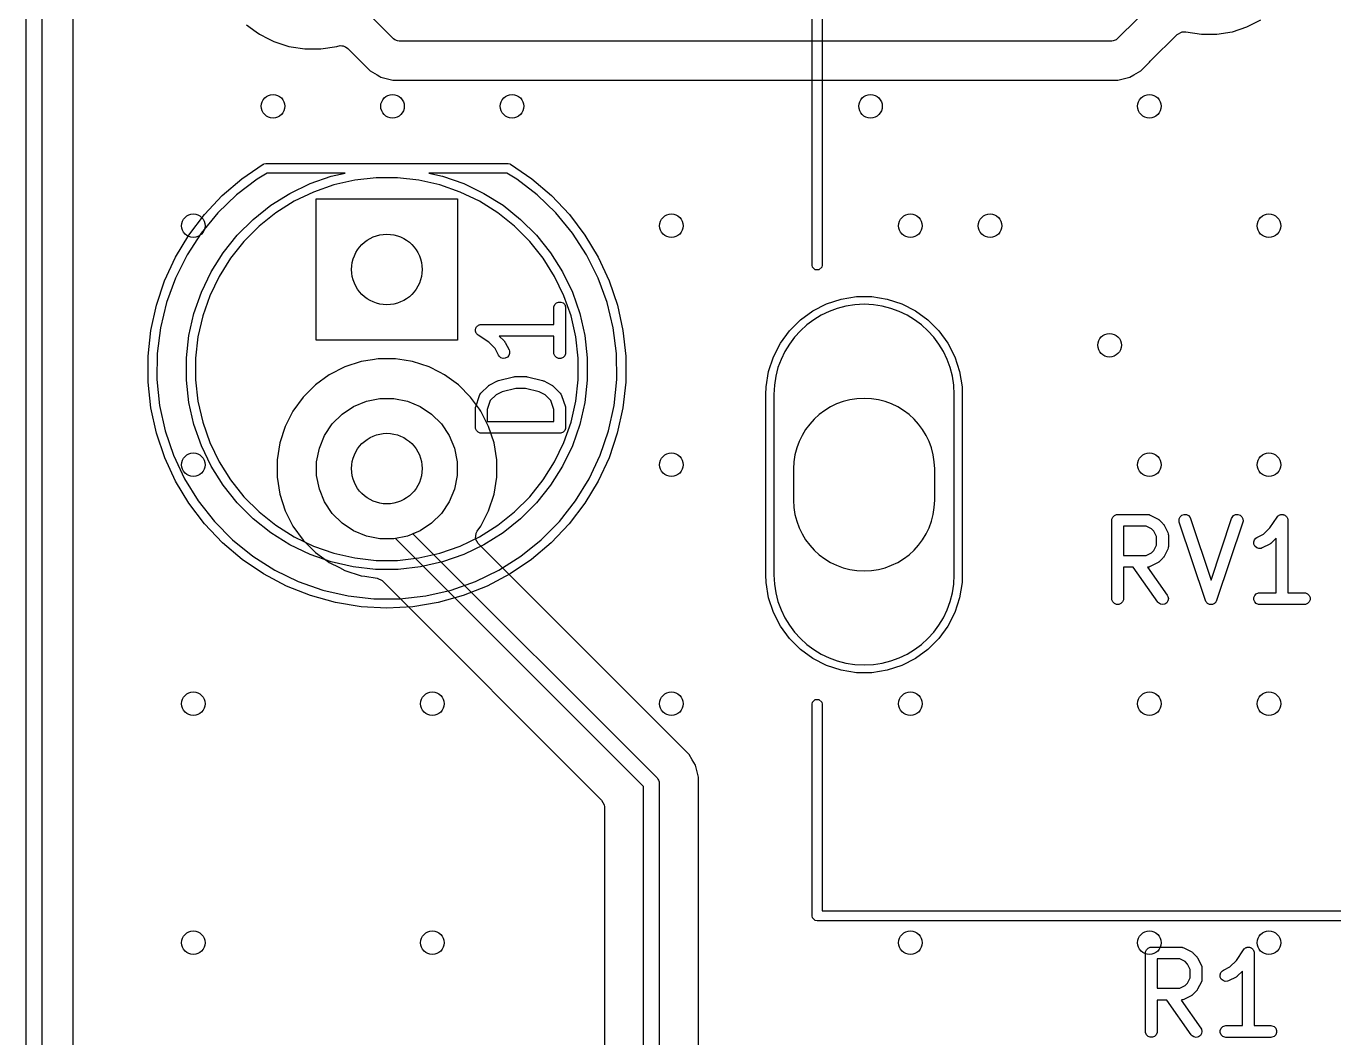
# Model space of a CAD drawing. Header units: inches. Extents: x 5.59 to 6.78, y -5.65 to -2.26.
# Drawn here: x 5.587 to 6.243, y -4.343 to -3.835 of the extents above; entities that cross this region are included whole.
import ezdxf

# ---------------------------------------------------------------- set-up
doc = ezdxf.new("R2010")
doc.units = ezdxf.units.IN
doc.header["$MEASUREMENT"] = 0
for name, color, linetype, true_color in [('Edge.Cuts', 31, 'CONTINUOUS', 0xffb86c), ('F.Cu', 11, 'CONTINUOUS', 0xff5555), ('F.Mask', 191, 'CONTINUOUS', 0xbd93f9), ('F.Silkscreen', 141, 'CONTINUOUS', 0x8be9fd)]:
    doc.layers.add(name, color=color, linetype=linetype, true_color=true_color)

msp = doc.modelspace()

# ---------------------------------------------------------------- linework, layer by layer
at = {"layer": 'Edge.Cuts', "linetype": 'CONTINUOUS'}
for p, q in [((5.58661, -5.05906), (5.58661, -2.85433)), ((5.59449, -2.85433), (5.59449, -5.05906)), ((5.96205, -4.02031), (5.96205, -4.11087)), ((6.0526, -4.11087), (6.0526, -4.02031)), ((5.97189, -4.05772), (5.97189, -4.07346)), ((6.04276, -4.07346), (6.04276, -4.05772))]:
    msp.add_line(p, q, dxfattribs=at)
at = {"layer": 'Edge.Cuts'}
for centre in [(5.76772, -3.95754), (5.76772, -3.95754), (5.76772, -4.05754), (5.76772, -4.05754)]:
    msp.add_circle(centre, 0.01772, dxfattribs=at)
for centre, radius, start, end in [((6.00732, -4.02031), 0.04528, 0, 180), ((6.00732, -4.05772), 0.03543, 0, 180), ((6.00732, -4.07346), 0.03543, 180, 360), ((6.00732, -4.11087), 0.04528, 180, 360)]:
    msp.add_arc(centre, radius, start, end, dxfattribs=at)
at = {"layer": 'F.Cu', "linetype": 'CONTINUOUS'}
for p, q in [((5.61026, -4.0532), (5.61026, -3.79156)), ((6.16259, -3.81353), (6.13444, -3.84168)), ((5.77107, -3.84168), (5.74981, -3.82042)), ((6.19951, -3.83577), (6.20644, -3.83224)), ((5.6972, -3.83464), (5.70205, -3.83817)), ((5.70205, -3.83817), (5.70372, -3.83938)), ((5.70372, -3.83938), (5.70829, -3.84171)), ((6.15097, -3.85301), (6.16449, -3.83949)), ((6.16449, -3.83949), (6.16691, -3.83817)), ((6.16691, -3.83817), (6.16879, -3.83819)), ((6.16879, -3.83819), (6.1688, -3.83814)), ((6.1688, -3.83814), (6.17666, -3.83939)), ((6.17666, -3.83939), (6.17666, -3.83939)), ((6.17666, -3.83939), (6.18444, -3.83939)), ((6.18444, -3.83939), (6.19212, -3.83817)), ((6.19212, -3.83817), (6.19221, -3.83814)), ((6.19221, -3.83814), (6.19951, -3.83577)), ((5.70829, -3.84171), (5.7109, -3.84304)), ((5.7109, -3.84304), (5.7109, -3.84304)), ((5.7109, -3.84304), (5.7109, -3.84304)), ((5.7109, -3.84304), (5.71501, -3.84438)), ((5.71501, -3.84438), (5.71856, -3.84553)), ((5.71856, -3.84553), (5.71967, -3.84571)), ((5.71967, -3.84571), (5.72652, -3.84679)), ((5.72652, -3.84679), (5.72652, -3.84679)), ((5.72652, -3.84679), (5.73458, -3.84679)), ((5.73458, -3.84679), (5.74254, -3.84553)), ((5.73458, -3.84679), (5.73458, -3.84679)), ((5.74254, -3.84553), (5.7431, -3.84535)), ((5.7431, -3.84535), (5.7437, -3.84533)), ((5.7437, -3.84533), (5.74426, -3.84512)), ((5.74426, -3.84512), (5.74505, -3.84529)), ((5.74505, -3.84529), (5.74585, -3.84527)), ((5.74585, -3.84527), (5.74641, -3.84559)), ((5.74641, -3.84559), (5.74695, -3.84571)), ((5.74695, -3.84571), (5.74806, -3.84654)), ((5.74806, -3.84654), (5.75477, -3.85324)), ((5.77167, -3.84217), (5.77107, -3.84168)), ((5.77309, -3.84276), (5.77167, -3.84217)), ((5.77386, -3.84283), (5.77309, -3.84276)), ((6.13165, -3.84283), (5.77386, -3.84283)), ((6.13242, -3.84276), (6.13165, -3.84283)), ((6.13384, -3.84217), (6.13242, -3.84276)), ((6.13444, -3.84168), (6.13384, -3.84217)), ((5.75477, -3.85324), (5.75477, -3.85324)), ((5.75477, -3.85324), (5.75494, -3.85341)), ((5.75494, -3.85341), (5.75494, -3.85341)), ((5.75494, -3.85341), (5.75934, -3.85782)), ((6.14617, -3.85782), (6.15057, -3.85341)), ((6.15057, -3.85341), (6.15097, -3.85301)), ((6.15057, -3.85341), (6.15057, -3.85341)), ((6.15097, -3.85301), (6.15097, -3.85301)), ((5.75934, -3.85782), (5.76276, -3.85979)), ((5.76276, -3.85979), (5.76276, -3.85979)), ((5.76276, -3.85979), (5.76426, -3.86065)), ((6.14078, -3.86093), (6.14275, -3.85979)), ((6.14275, -3.85979), (6.14617, -3.85782)), ((5.76426, -3.86065), (5.76473, -3.86093)), ((5.76473, -3.86093), (5.77075, -3.86254)), ((5.77075, -3.86254), (5.77075, -3.86254)), ((5.77075, -3.86254), (5.77727, -3.86254)), ((5.77727, -3.86254), (5.77727, -3.86254)), ((5.77727, -3.86254), (6.12824, -3.86254)), ((6.12824, -3.86254), (6.12824, -3.86254)), ((6.12824, -3.86254), (6.12854, -3.86254)), ((6.12854, -3.86254), (6.13477, -3.86254)), ((6.13477, -3.86254), (6.14078, -3.86093)), ((6.13477, -3.86254), (6.13477, -3.86254)), ((5.75481, -4.00376), (5.74655, -4.00644)), ((5.76052, -4.00285), (5.75481, -4.00376)), ((5.76338, -4.0024), (5.76052, -4.00285)), ((5.77206, -4.0024), (5.76338, -4.0024)), ((5.77634, -4.00308), (5.77206, -4.0024)), ((5.78063, -4.00376), (5.77634, -4.00308)), ((5.78888, -4.00644), (5.78063, -4.00376)), ((5.73882, -4.01038), (5.7318, -4.01548)), ((5.74655, -4.00644), (5.73882, -4.01038)), ((5.74655, -4.00644), (5.74655, -4.00644)), ((5.79414, -4.00912), (5.78888, -4.00644)), ((5.78888, -4.00644), (5.78888, -4.00644)), ((5.79662, -4.01038), (5.79414, -4.00912)), ((5.80364, -4.01548), (5.79662, -4.01038)), ((5.79662, -4.01038), (5.79662, -4.01038)), ((5.79662, -4.01038), (5.79662, -4.01038)), ((5.7318, -4.01548), (5.72566, -4.02162)), ((5.7318, -4.01548), (5.7318, -4.01548)), ((5.80977, -4.02162), (5.80364, -4.01548)), ((5.80364, -4.01548), (5.80364, -4.01548)), ((5.72566, -4.02162), (5.72056, -4.02864)), ((5.72566, -4.02162), (5.72566, -4.02162)), ((5.75101, -4.02629), (5.75743, -4.02363)), ((5.75743, -4.02363), (5.76424, -4.02228)), ((5.76424, -4.02228), (5.77119, -4.02228)), ((5.77119, -4.02228), (5.778, -4.02363)), ((5.778, -4.02363), (5.78442, -4.02629)), ((5.81422, -4.02774), (5.80977, -4.02162)), ((5.80977, -4.02162), (5.80977, -4.02162)), ((5.96205, -4.02031), (5.96205, -4.11087)), ((6.0526, -4.11087), (6.0526, -4.02031)), ((5.72056, -4.02864), (5.71662, -4.03637)), ((5.74033, -4.03506), (5.74524, -4.03015)), ((5.74524, -4.03015), (5.75101, -4.02629)), ((5.78442, -4.02629), (5.7902, -4.03015)), ((5.7902, -4.03015), (5.79511, -4.03506)), ((5.81487, -4.02864), (5.81422, -4.02774)), ((5.81625, -4.03134), (5.81487, -4.02864)), ((5.71662, -4.03637), (5.71394, -4.04463)), ((5.71662, -4.03637), (5.71662, -4.03637)), ((5.73647, -4.04084), (5.74033, -4.03506)), ((5.79511, -4.03506), (5.79897, -4.04084)), ((5.81881, -4.03637), (5.81625, -4.03134)), ((5.8215, -4.04463), (5.81881, -4.03637)), ((5.81881, -4.03637), (5.81881, -4.03637)), ((5.73381, -4.04725), (5.73647, -4.04084)), ((5.79897, -4.04084), (5.80162, -4.04725)), ((5.71394, -4.04463), (5.71258, -4.0532)), ((5.73245, -4.05407), (5.73381, -4.04725)), ((5.80162, -4.04725), (5.80298, -4.05407)), ((5.82285, -4.0532), (5.8215, -4.04463)), ((5.61026, -4.64169), (5.61026, -4.0532)), ((5.71258, -4.0532), (5.71258, -4.06188)), ((5.73245, -4.06101), (5.73245, -4.05407)), ((5.80298, -4.05407), (5.80298, -4.06101)), ((5.82285, -4.06188), (5.82285, -4.0532)), ((5.71258, -4.06188), (5.71394, -4.07045)), ((5.73381, -4.06783), (5.73245, -4.06101)), ((5.80298, -4.06101), (5.80162, -4.06783)), ((5.8215, -4.07045), (5.82285, -4.06188)), ((5.97189, -4.05772), (5.97189, -4.07346)), ((6.04276, -4.07346), (6.04276, -4.05772)), ((5.71394, -4.07045), (5.71662, -4.0787)), ((5.73647, -4.07424), (5.73381, -4.06783)), ((5.80162, -4.06783), (5.79897, -4.07424)), ((5.81881, -4.0787), (5.8215, -4.07045)), ((5.74033, -4.08002), (5.73647, -4.07424)), ((5.79897, -4.07424), (5.79511, -4.08002)), ((5.71662, -4.0787), (5.71662, -4.0787)), ((5.71662, -4.0787), (5.72056, -4.08644)), ((5.74524, -4.08493), (5.74033, -4.08002)), ((5.79511, -4.08002), (5.7902, -4.08493)), ((5.81487, -4.08644), (5.81881, -4.0787)), ((5.72056, -4.08644), (5.72566, -4.09346)), ((5.75101, -4.08879), (5.74524, -4.08493)), ((5.75743, -4.09145), (5.75101, -4.08879)), ((5.78442, -4.08879), (5.78081, -4.09028)), ((5.7902, -4.08493), (5.78442, -4.08879)), ((5.81228, -4.09279), (5.81248, -4.09004)), ((5.81248, -4.09004), (5.8131, -4.08888)), ((5.8131, -4.08888), (5.81487, -4.08644)), ((5.72566, -4.09346), (5.72566, -4.09346)), ((5.72566, -4.09346), (5.7318, -4.0996)), ((5.76424, -4.0928), (5.75743, -4.09145)), ((5.77119, -4.0928), (5.76424, -4.0928)), ((5.77203, -4.09264), (5.77119, -4.0928)), ((5.89661, -4.21722), (5.77203, -4.09264)), ((5.78081, -4.09028), (5.90334, -4.21281)), ((5.8136, -4.0952), (5.81228, -4.09279)), ((5.91947, -4.20107), (5.8136, -4.0952)), ((5.7318, -4.0996), (5.7318, -4.0996)), ((5.7318, -4.0996), (5.73792, -4.10405)), ((5.73792, -4.10405), (5.73882, -4.1047)), ((5.73882, -4.1047), (5.74387, -4.10727)), ((5.74387, -4.10727), (5.74655, -4.10864)), ((5.74655, -4.10864), (5.74655, -4.10864)), ((5.74655, -4.10864), (5.75481, -4.11132)), ((5.75481, -4.11132), (5.75657, -4.1116)), ((5.75657, -4.1116), (5.76279, -4.11258)), ((5.76279, -4.11258), (5.76528, -4.11376)), ((5.76528, -4.11376), (5.76548, -4.11395)), ((5.76548, -4.11395), (5.87548, -4.22395)), ((5.92102, -4.20376), (5.91947, -4.20107)), ((5.91947, -4.20107), (5.91947, -4.20107)), ((5.92258, -4.20647), (5.92102, -4.20376)), ((5.92419, -4.21248), (5.92258, -4.20647)), ((5.90334, -4.21281), (5.90382, -4.2134)), ((5.90382, -4.2134), (5.90409, -4.21405)), ((5.90409, -4.21405), (5.90441, -4.21482)), ((5.90441, -4.21482), (5.90449, -4.21559)), ((5.92419, -4.2191), (5.92419, -4.21248)), ((5.92419, -4.21248), (5.92419, -4.21248)), ((5.89661, -4.36442), (5.89661, -4.21722)), ((5.90449, -4.21559), (5.90449, -4.36442)), ((5.92419, -4.34718), (5.92419, -4.2191)), ((5.92419, -4.2191), (5.92419, -4.2191)), ((5.87548, -4.22395), (5.8768, -4.22637)), ((5.8768, -4.22637), (5.87691, -4.22741)), ((5.87691, -4.22741), (5.87691, -4.34718))]:
    msp.add_line(p, q, dxfattribs=at)
at = {"layer": 'F.Cu'}
for centre, radius in [((5.71055, -3.87559), 0.00591), ((5.71055, -3.87559), 0.00591), ((5.77055, -3.87559), 0.00591), ((5.77055, -3.87559), 0.00591), ((5.83055, -3.87559), 0.00591), ((5.83055, -3.87559), 0.00591), ((6.01055, -3.87559), 0.00591), ((6.01055, -3.87559), 0.00591), ((6.15055, -3.87559), 0.00591), ((6.15055, -3.87559), 0.00591), ((5.67055, -3.93559), 0.00591), ((5.67055, -3.93559), 0.00591), ((5.91055, -3.93559), 0.00591), ((5.91055, -3.93559), 0.00591), ((6.03055, -3.93559), 0.00591), ((6.03055, -3.93559), 0.00591), ((6.07055, -3.93559), 0.00591), ((6.07055, -3.93559), 0.00591), ((6.21055, -3.93559), 0.00591), ((6.21055, -3.93559), 0.00591), ((5.76772, -3.95754), 0.01772), ((5.76772, -3.95754), 0.01772), ((6.13055, -3.99559), 0.00591), ((6.13055, -3.99559), 0.00591), ((5.76772, -4.05754), 0.01772), ((5.76772, -4.05754), 0.01772), ((5.67055, -4.05559), 0.00591), ((5.67055, -4.05559), 0.00591), ((5.91055, -4.05559), 0.00591), ((5.91055, -4.05559), 0.00591), ((6.15055, -4.05559), 0.00591), ((6.15055, -4.05559), 0.00591), ((6.21055, -4.05559), 0.00591), ((6.21055, -4.05559), 0.00591), ((5.67055, -4.17559), 0.00591), ((5.67055, -4.17559), 0.00591), ((5.79055, -4.17559), 0.00591), ((5.79055, -4.17559), 0.00591), ((5.91055, -4.17559), 0.00591), ((5.91055, -4.17559), 0.00591), ((6.03055, -4.17559), 0.00591), ((6.03055, -4.17559), 0.00591), ((6.15055, -4.17559), 0.00591), ((6.15055, -4.17559), 0.00591), ((6.21055, -4.17559), 0.00591), ((6.21055, -4.17559), 0.00591), ((5.67055, -4.29559), 0.00591), ((5.67055, -4.29559), 0.00591), ((5.79055, -4.29559), 0.00591), ((5.79055, -4.29559), 0.00591), ((6.03055, -4.29559), 0.00591), ((6.03055, -4.29559), 0.00591), ((6.15055, -4.29559), 0.00591), ((6.15055, -4.29559), 0.00591), ((6.21055, -4.29559), 0.00591), ((6.21055, -4.29559), 0.00591)]:
    msp.add_circle(centre, radius, dxfattribs=at)
for centre, radius, start, end in [((6.00732, -4.02031), 0.04528, 0, 180), ((6.00732, -4.05772), 0.03543, 0, 180), ((6.00732, -4.07346), 0.03543, 180, 360), ((6.00732, -4.11087), 0.04528, 180, 360)]:
    msp.add_arc(centre, radius, start, end, dxfattribs=at)
at = {"layer": 'F.Mask', "linetype": 'CONTINUOUS'}
for p, q in [((5.73228, -3.99297), (5.73228, -3.92211)), ((5.73228, -3.92211), (5.80315, -3.92211)), ((5.80315, -3.92211), (5.80315, -3.99297)), ((5.99582, -3.97239), (6.00346, -3.97118)), ((6.00346, -3.97118), (6.01119, -3.97118)), ((6.01119, -3.97118), (6.01883, -3.97239)), ((5.97531, -3.98283), (5.98157, -3.97829)), ((5.98157, -3.97829), (5.98846, -3.97478)), ((5.98846, -3.97478), (5.99582, -3.97239)), ((6.01883, -3.97239), (6.02619, -3.97478)), ((6.02619, -3.97478), (6.03308, -3.97829)), ((6.03308, -3.97829), (6.03933, -3.98283)), ((5.96984, -3.9883), (5.97531, -3.98283)), ((6.03933, -3.98283), (6.0448, -3.9883)), ((5.9653, -3.99456), (5.96984, -3.9883)), ((6.0448, -3.9883), (6.04935, -3.99456)), ((5.80315, -3.99297), (5.73228, -3.99297)), ((5.96178, -4.00145), (5.9653, -3.99456)), ((6.04935, -3.99456), (6.05286, -4.00145)), ((5.95939, -4.00881), (5.96178, -4.00145)), ((6.05286, -4.00145), (6.05525, -4.00881)), ((5.95818, -4.01645), (5.95939, -4.00881)), ((6.05525, -4.00881), (6.05646, -4.01645)), ((5.95803, -4.02031), (5.95818, -4.01645)), ((6.05646, -4.01645), (6.05661, -4.02031)), ((5.75101, -4.02629), (5.75743, -4.02363)), ((5.75743, -4.02363), (5.76424, -4.02228)), ((5.76424, -4.02228), (5.77119, -4.02228)), ((5.77119, -4.02228), (5.778, -4.02363)), ((5.778, -4.02363), (5.78442, -4.02629)), ((5.95803, -4.11087), (5.95803, -4.02031)), ((5.96205, -4.02031), (5.96205, -4.11087)), ((6.0526, -4.11087), (6.0526, -4.02031)), ((6.05661, -4.02031), (6.05661, -4.11087)), ((5.74033, -4.03506), (5.74524, -4.03015)), ((5.74524, -4.03015), (5.75101, -4.02629)), ((5.78442, -4.02629), (5.7902, -4.03015)), ((5.7902, -4.03015), (5.79511, -4.03506)), ((5.73647, -4.04084), (5.74033, -4.03506)), ((5.79511, -4.03506), (5.79897, -4.04084)), ((5.73381, -4.04725), (5.73647, -4.04084)), ((5.79897, -4.04084), (5.80162, -4.04725)), ((5.73245, -4.05407), (5.73381, -4.04725)), ((5.80162, -4.04725), (5.80298, -4.05407)), ((5.73245, -4.06101), (5.73245, -4.05407)), ((5.80298, -4.05407), (5.80298, -4.06101)), ((5.73381, -4.06783), (5.73245, -4.06101)), ((5.80298, -4.06101), (5.80162, -4.06783)), ((5.97189, -4.05772), (5.97189, -4.07346)), ((6.04276, -4.07346), (6.04276, -4.05772)), ((5.73647, -4.07424), (5.73381, -4.06783)), ((5.80162, -4.06783), (5.79897, -4.07424)), ((5.74033, -4.08002), (5.73647, -4.07424)), ((5.79897, -4.07424), (5.79511, -4.08002)), ((5.74524, -4.08493), (5.74033, -4.08002)), ((5.79511, -4.08002), (5.7902, -4.08493)), ((5.75101, -4.08879), (5.74524, -4.08493)), ((5.75743, -4.09145), (5.75101, -4.08879)), ((5.78442, -4.08879), (5.778, -4.09145)), ((5.7902, -4.08493), (5.78442, -4.08879)), ((5.76424, -4.0928), (5.75743, -4.09145)), ((5.77119, -4.0928), (5.76424, -4.0928)), ((5.778, -4.09145), (5.77119, -4.0928)), ((5.95818, -4.11473), (5.95803, -4.11087)), ((5.95939, -4.12237), (5.95818, -4.11473)), ((6.05646, -4.11473), (6.05525, -4.12237)), ((6.05661, -4.11087), (6.05646, -4.11473)), ((5.96178, -4.12973), (5.95939, -4.12237)), ((6.05525, -4.12237), (6.05286, -4.12973)), ((5.9653, -4.13662), (5.96178, -4.12973)), ((6.05286, -4.12973), (6.04935, -4.13662)), ((5.96984, -4.14288), (5.9653, -4.13662)), ((6.04935, -4.13662), (6.0448, -4.14288)), ((5.97531, -4.14835), (5.96984, -4.14288)), ((5.98157, -4.15289), (5.97531, -4.14835)), ((6.03933, -4.14835), (6.03308, -4.15289)), ((6.0448, -4.14288), (6.03933, -4.14835)), ((5.98846, -4.15641), (5.98157, -4.15289)), ((6.03308, -4.15289), (6.02619, -4.15641)), ((5.99582, -4.1588), (5.98846, -4.15641)), ((6.00346, -4.16001), (5.99582, -4.1588)), ((6.01119, -4.16001), (6.00346, -4.16001)), ((6.01883, -4.1588), (6.01119, -4.16001)), ((6.02619, -4.15641), (6.01883, -4.1588))]:
    msp.add_line(p, q, dxfattribs=at)
at = {"layer": 'F.Mask'}
for centre in [(5.76772, -3.95754), (5.76772, -3.95754), (5.76772, -4.05754), (5.76772, -4.05754)]:
    msp.add_circle(centre, 0.01772, dxfattribs=at)
for centre, radius, start, end in [((6.00732, -4.02031), 0.04528, 0, 180), ((6.00732, -4.05772), 0.03543, 0, 180), ((6.00732, -4.07346), 0.03543, 180, 360), ((6.00732, -4.11087), 0.04528, 180, 360)]:
    msp.add_arc(centre, radius, start, end, dxfattribs=at)
at = {"layer": 'F.Silkscreen', "linetype": 'CONTINUOUS'}
for p, q in [((5.9812, -3.95535), (5.9812, -3.80969)), ((5.9862, -3.81219), (5.9862, -3.95535)), ((5.69493, -3.91204), (5.70568, -3.90473)), ((5.70568, -3.90473), (5.70587, -3.90468)), ((5.70587, -3.90468), (5.70599, -3.90457)), ((5.70599, -3.90457), (5.70689, -3.90439)), ((5.70689, -3.90439), (5.82854, -3.90439)), ((5.82854, -3.90439), (5.82945, -3.90457)), ((5.82945, -3.90457), (5.82956, -3.90468)), ((5.82956, -3.90468), (5.82976, -3.90473)), ((5.82976, -3.90473), (5.8405, -3.91204)), ((5.68503, -3.92046), (5.69493, -3.91204)), ((5.70253, -3.91215), (5.69219, -3.9201)), ((5.70755, -3.90911), (5.70253, -3.91215)), ((5.74672, -3.90911), (5.70755, -3.90911)), ((5.72915, -3.91442), (5.73982, -3.91069)), ((5.73982, -3.91069), (5.74672, -3.90911)), ((5.7516, -3.91268), (5.74108, -3.91509)), ((5.76232, -3.91148), (5.7516, -3.91268)), ((5.77311, -3.91148), (5.76232, -3.91148)), ((5.78383, -3.91268), (5.77311, -3.91148)), ((5.79435, -3.91509), (5.78383, -3.91268)), ((5.78871, -3.90911), (5.79562, -3.91069)), ((5.82788, -3.90911), (5.78871, -3.90911)), ((5.79562, -3.91069), (5.80629, -3.91442)), ((5.8329, -3.91215), (5.82788, -3.90911)), ((5.84324, -3.9201), (5.8329, -3.91215)), ((5.8405, -3.91204), (5.8504, -3.92046)), ((5.70939, -3.92534), (5.71896, -3.91933)), ((5.71896, -3.91933), (5.72915, -3.91442)), ((5.7309, -3.91865), (5.72118, -3.92333)), ((5.74108, -3.91509), (5.7309, -3.91865)), ((5.80454, -3.91865), (5.79435, -3.91509)), ((5.81426, -3.92333), (5.80454, -3.91865)), ((5.80629, -3.91442), (5.81647, -3.91933)), ((5.81647, -3.91933), (5.82604, -3.92534)), ((5.67611, -3.92991), (5.68503, -3.92046)), ((5.69219, -3.9201), (5.68282, -3.92918)), ((5.70056, -3.93239), (5.70939, -3.92534)), ((5.72118, -3.92333), (5.71204, -3.92907)), ((5.82339, -3.92907), (5.81426, -3.92333)), ((5.82604, -3.92534), (5.83488, -3.93239)), ((5.85262, -3.92918), (5.84324, -3.9201)), ((5.8504, -3.92046), (5.85932, -3.92991)), ((5.66826, -3.94026), (5.67611, -3.92991)), ((5.68282, -3.92918), (5.67452, -3.93925)), ((5.69257, -3.94038), (5.70056, -3.93239)), ((5.71204, -3.92907), (5.7036, -3.9358)), ((5.83183, -3.9358), (5.82339, -3.92907)), ((5.83488, -3.93239), (5.84287, -3.94038)), ((5.86091, -3.93925), (5.85262, -3.92918)), ((5.85932, -3.92991), (5.86718, -3.94026)), ((5.7036, -3.9358), (5.69598, -3.94343)), ((5.83946, -3.94343), (5.83183, -3.9358)), ((5.66157, -3.9514), (5.66826, -3.94026)), ((5.67452, -3.93925), (5.66742, -3.95019)), ((5.68552, -3.94922), (5.69257, -3.94038)), ((5.69598, -3.94343), (5.68925, -3.95186)), ((5.84619, -3.95186), (5.83946, -3.94343)), ((5.84287, -3.94038), (5.84991, -3.94922)), ((5.86801, -3.95019), (5.86091, -3.93925)), ((5.86718, -3.94026), (5.87387, -3.9514)), ((5.65612, -3.9632), (5.66157, -3.9514)), ((5.66742, -3.95019), (5.66159, -3.96186)), ((5.67951, -3.95879), (5.68552, -3.94922)), ((5.68925, -3.95186), (5.68351, -3.961)), ((5.85193, -3.961), (5.84619, -3.95186)), ((5.84991, -3.94922), (5.85593, -3.95879)), ((5.87384, -3.96186), (5.86801, -3.95019)), ((5.87387, -3.9514), (5.87931, -3.9632)), ((5.6746, -3.96897), (5.67951, -3.95879)), ((5.85593, -3.95879), (5.86083, -3.96897)), ((5.98139, -3.95631), (5.9812, -3.95535)), ((5.98274, -3.95766), (5.98139, -3.95631)), ((5.98466, -3.95766), (5.98274, -3.95766)), ((5.98601, -3.95631), (5.98466, -3.95766)), ((5.9862, -3.95535), (5.98601, -3.95631)), ((5.65199, -3.97552), (5.65612, -3.9632)), ((5.66159, -3.96186), (5.65712, -3.97412)), ((5.68351, -3.961), (5.67883, -3.97072)), ((5.85661, -3.97072), (5.85193, -3.961)), ((5.87831, -3.97412), (5.87384, -3.96186)), ((5.87931, -3.9632), (5.88345, -3.97552)), ((5.67087, -3.97964), (5.6746, -3.96897)), ((5.67883, -3.97072), (5.67526, -3.9809)), ((5.86017, -3.9809), (5.85661, -3.97072)), ((5.86083, -3.96897), (5.86456, -3.97964)), ((5.6492, -3.98822), (5.65199, -3.97552)), ((5.65712, -3.97412), (5.65406, -3.9868)), ((5.85157, -3.9768), (5.85162, -3.97623)), ((5.85157, -3.9851), (5.85157, -3.9768)), ((5.85162, -3.97623), (5.85207, -3.97516)), ((5.85207, -3.97516), (5.85288, -3.97435)), ((5.85288, -3.97435), (5.85394, -3.97391)), ((5.85394, -3.97391), (5.8551, -3.97391)), ((5.8551, -3.97391), (5.85616, -3.97435)), ((5.85616, -3.97435), (5.85698, -3.97516)), ((5.85698, -3.97516), (5.85742, -3.97623)), ((5.85742, -3.97623), (5.85747, -3.9768)), ((5.85747, -3.9768), (5.85747, -3.9993)), ((5.88138, -3.9868), (5.87831, -3.97412)), ((5.88345, -3.97552), (5.88623, -3.98822)), ((5.66835, -3.99066), (5.67087, -3.97964)), ((5.67526, -3.9809), (5.67286, -3.99142)), ((5.81457, -3.98516), (5.81514, -3.9851)), ((5.81514, -3.9851), (5.81515, -3.9851)), ((5.81515, -3.9851), (5.81515, -3.9851)), ((5.81515, -3.9851), (5.81515, -3.9851)), ((5.81515, -3.9851), (5.85157, -3.9851)), ((5.86257, -3.99142), (5.86017, -3.9809)), ((5.86456, -3.97964), (5.86708, -3.99066)), ((5.64781, -4.00114), (5.6492, -3.98822)), ((5.65406, -3.9868), (5.65244, -3.99975)), ((5.66709, -4.00189), (5.66835, -3.99066)), ((5.67286, -3.99142), (5.67165, -4.00214)), ((5.8122, -3.98805), (5.81225, -3.98777)), ((5.81225, -3.98834), (5.8122, -3.98805)), ((5.81225, -3.98748), (5.81237, -3.98721)), ((5.81225, -3.98777), (5.81225, -3.98748)), ((5.81225, -3.98863), (5.81225, -3.98834)), ((5.81237, -3.9889), (5.81225, -3.98863)), ((5.81237, -3.98721), (5.81242, -3.98692)), ((5.81242, -3.98918), (5.81237, -3.9889)), ((5.81242, -3.98692), (5.81258, -3.98668)), ((5.81258, -3.98942), (5.81242, -3.98918)), ((5.81258, -3.98668), (5.8127, -3.98641)), ((5.8127, -3.98969), (5.81258, -3.98942)), ((5.8127, -3.98641), (5.8129, -3.98621)), ((5.8129, -3.9899), (5.8127, -3.98969)), ((5.8129, -3.98621), (5.81306, -3.98597)), ((5.81306, -3.99014), (5.8129, -3.9899)), ((5.81306, -3.98597), (5.8133, -3.9858)), ((5.81351, -3.9905), (5.81306, -3.99014)), ((5.8133, -3.9858), (5.81351, -3.9856)), ((5.81351, -3.9856), (5.81378, -3.98549)), ((5.81351, -3.99051), (5.81351, -3.9905)), ((5.81889, -3.9941), (5.81351, -3.99051)), ((5.81351, -3.99051), (5.81351, -3.99051)), ((5.81351, -3.99051), (5.81351, -3.99051)), ((5.81378, -3.98549), (5.81402, -3.98532)), ((5.81402, -3.98532), (5.8143, -3.98527)), ((5.8143, -3.98527), (5.81457, -3.98516)), ((5.85157, -3.991), (5.82415, -3.991)), ((5.82415, -3.991), (5.82661, -3.99346)), ((5.85157, -3.9993), (5.85157, -3.991)), ((5.86378, -4.00214), (5.86257, -3.99142)), ((5.86708, -3.99066), (5.86835, -4.00189)), ((5.88299, -3.99975), (5.88138, -3.9868)), ((5.88623, -3.98822), (5.88762, -4.00114)), ((5.8221, -3.9973), (5.81889, -3.9941)), ((5.82376, -4.00062), (5.8221, -3.9973)), ((5.82661, -3.99346), (5.8268, -3.99369)), ((5.8268, -3.99369), (5.82686, -3.99374)), ((5.82686, -3.99374), (5.82691, -3.99383)), ((5.82691, -3.99383), (5.82698, -3.99391)), ((5.82698, -3.99391), (5.82701, -3.99398)), ((5.82701, -3.99398), (5.82717, -3.99423)), ((5.82717, -3.99423), (5.82904, -3.99798)), ((5.82904, -3.99798), (5.82925, -3.99852)), ((5.64782, -4.01413), (5.64781, -4.00114)), ((5.65244, -3.99975), (5.6523, -4.0128)), ((5.66709, -4.00214), (5.66709, -4.00189)), ((5.66709, -4.01319), (5.66709, -4.00214)), ((5.67165, -4.00214), (5.67165, -4.01293)), ((5.82407, -4.00111), (5.82376, -4.00062)), ((5.82494, -4.00186), (5.82407, -4.00111)), ((5.82603, -4.00223), (5.82494, -4.00186)), ((5.82718, -4.00215), (5.82603, -4.00223)), ((5.82821, -4.00163), (5.82718, -4.00215)), ((5.82896, -4.00076), (5.82821, -4.00163)), ((5.82933, -3.99967), (5.82896, -4.00076)), ((5.82925, -3.99852), (5.82933, -3.99967)), ((5.85162, -3.99988), (5.85157, -3.9993)), ((5.85207, -4.00094), (5.85162, -3.99988)), ((5.85288, -4.00175), (5.85207, -4.00094)), ((5.85394, -4.0022), (5.85288, -4.00175)), ((5.8551, -4.0022), (5.85394, -4.0022)), ((5.85616, -4.00175), (5.8551, -4.0022)), ((5.85698, -4.00094), (5.85616, -4.00175)), ((5.85742, -3.99988), (5.85698, -4.00094)), ((5.85747, -3.9993), (5.85742, -3.99988)), ((5.86378, -4.01293), (5.86378, -4.00214)), ((5.86835, -4.00189), (5.86835, -4.01319)), ((5.88313, -4.0128), (5.88299, -3.99975)), ((5.88762, -4.00114), (5.88761, -4.01413)), ((5.83145, -4.0114), (5.83166, -4.01138)), ((5.83166, -4.01138), (5.83188, -4.01135)), ((5.83188, -4.01135), (5.83192, -4.01136)), ((5.83192, -4.01136), (5.83202, -4.01135)), ((5.83202, -4.01135), (5.83765, -4.01135)), ((5.83765, -4.01135), (5.83775, -4.01136)), ((5.83775, -4.01136), (5.83779, -4.01135)), ((5.83779, -4.01135), (5.83801, -4.01138)), ((5.83801, -4.01138), (5.83822, -4.0114)), ((5.64923, -4.02705), (5.64782, -4.01413)), ((5.6523, -4.0128), (5.65363, -4.02577)), ((5.66835, -4.02442), (5.66709, -4.01319)), ((5.67165, -4.01293), (5.67286, -4.02366)), ((5.81494, -4.01971), (5.81869, -4.01596)), ((5.81869, -4.01596), (5.81891, -4.01577)), ((5.81891, -4.01577), (5.81896, -4.01571)), ((5.81896, -4.01571), (5.81905, -4.01566)), ((5.81905, -4.01566), (5.81913, -4.01559)), ((5.81913, -4.01559), (5.81921, -4.01556)), ((5.81921, -4.01556), (5.81945, -4.01541)), ((5.81945, -4.01541), (5.8232, -4.01353)), ((5.8232, -4.01353), (5.82325, -4.01352)), ((5.82325, -4.01352), (5.82326, -4.0135)), ((5.82326, -4.0135), (5.8235, -4.01342)), ((5.8235, -4.01342), (5.82374, -4.01332)), ((5.82374, -4.01332), (5.82377, -4.01332)), ((5.82377, -4.01332), (5.82381, -4.01331)), ((5.82381, -4.01331), (5.83131, -4.01143)), ((5.83239, -4.01725), (5.82555, -4.01896)), ((5.83131, -4.01143), (5.83141, -4.01142)), ((5.83141, -4.01142), (5.83145, -4.0114)), ((5.83728, -4.01725), (5.83239, -4.01725)), ((5.84412, -4.01896), (5.83728, -4.01725)), ((5.83822, -4.0114), (5.83826, -4.01142)), ((5.83826, -4.01142), (5.83836, -4.01143)), ((5.83836, -4.01143), (5.84586, -4.01331)), ((5.84586, -4.01331), (5.84591, -4.01332)), ((5.84591, -4.01332), (5.84593, -4.01332)), ((5.84593, -4.01332), (5.84617, -4.01342)), ((5.84617, -4.01342), (5.84641, -4.0135)), ((5.84641, -4.0135), (5.84642, -4.01352)), ((5.84642, -4.01352), (5.84647, -4.01353)), ((5.84647, -4.01353), (5.85022, -4.01541)), ((5.85022, -4.01541), (5.85046, -4.01556)), ((5.85046, -4.01556), (5.85054, -4.01559)), ((5.85054, -4.01559), (5.85062, -4.01566)), ((5.85062, -4.01566), (5.85071, -4.01571)), ((5.85071, -4.01571), (5.85076, -4.01577)), ((5.85076, -4.01577), (5.85098, -4.01596)), ((5.85098, -4.01596), (5.85473, -4.01971)), ((5.86257, -4.02366), (5.86378, -4.01293)), ((5.86835, -4.01319), (5.86708, -4.02442)), ((5.8818, -4.02577), (5.88313, -4.0128)), ((5.88761, -4.01413), (5.8862, -4.02705)), ((5.67087, -4.03544), (5.66835, -4.02442)), ((5.67286, -4.02366), (5.67526, -4.03417)), ((5.81235, -4.02649), (5.81422, -4.02086)), ((5.81422, -4.02086), (5.81446, -4.02033)), ((5.81446, -4.02033), (5.81453, -4.02025)), ((5.81453, -4.02025), (5.81457, -4.02016)), ((5.81457, -4.02016), (5.81494, -4.01971)), ((5.81961, -4.02339), (5.8181, -4.0279)), ((5.82252, -4.02047), (5.81961, -4.02339)), ((5.82555, -4.01896), (5.82252, -4.02047)), ((5.84715, -4.02047), (5.84412, -4.01896)), ((5.85006, -4.02339), (5.84715, -4.02047)), ((5.85157, -4.0279), (5.85006, -4.02339)), ((5.85473, -4.01971), (5.8551, -4.02016)), ((5.8551, -4.02016), (5.85514, -4.02025)), ((5.85514, -4.02025), (5.85521, -4.02033)), ((5.85521, -4.02033), (5.85545, -4.02086)), ((5.85545, -4.02086), (5.85732, -4.02649)), ((5.86017, -4.03417), (5.86257, -4.02366)), ((5.86708, -4.02442), (5.86456, -4.03544)), ((5.96205, -4.02031), (5.96205, -4.11087)), ((6.0526, -4.11087), (6.0526, -4.02031)), ((5.65204, -4.03974), (5.64923, -4.02705)), ((5.65363, -4.02577), (5.65641, -4.03852)), ((5.8122, -4.02742), (5.81223, -4.02713)), ((5.8122, -4.0368), (5.8122, -4.02742)), ((5.81222, -4.02705), (5.81224, -4.02695)), ((5.81223, -4.02713), (5.81222, -4.02705)), ((5.81224, -4.02695), (5.81225, -4.02685)), ((5.81225, -4.02685), (5.81228, -4.02677)), ((5.81228, -4.02677), (5.81235, -4.02649)), ((5.8181, -4.0279), (5.8181, -4.03384)), ((5.85157, -4.03384), (5.85157, -4.0279)), ((5.85732, -4.02649), (5.85739, -4.02677)), ((5.85739, -4.02677), (5.85742, -4.02685)), ((5.85742, -4.02685), (5.85743, -4.02695)), ((5.85743, -4.02695), (5.85745, -4.02705)), ((5.85745, -4.02705), (5.85744, -4.02713)), ((5.85744, -4.02713), (5.85747, -4.02742)), ((5.85747, -4.02742), (5.85747, -4.0368)), ((5.87902, -4.03852), (5.8818, -4.02577)), ((5.8862, -4.02705), (5.8834, -4.03974)), ((5.6746, -4.04611), (5.67087, -4.03544)), ((5.67526, -4.03417), (5.67883, -4.04436)), ((5.81225, -4.03737), (5.8122, -4.0368)), ((5.8127, -4.03844), (5.81225, -4.03737)), ((5.8181, -4.03384), (5.85157, -4.03384)), ((5.85661, -4.04436), (5.86017, -4.03417)), ((5.85742, -4.03737), (5.85698, -4.03844)), ((5.85747, -4.0368), (5.85742, -4.03737)), ((5.86456, -4.03544), (5.86083, -4.04611)), ((5.65619, -4.05205), (5.65204, -4.03974)), ((5.65641, -4.03852), (5.66061, -4.05087)), ((5.81351, -4.03925), (5.8127, -4.03844)), ((5.81457, -4.03969), (5.81351, -4.03925)), ((5.81515, -4.03975), (5.81457, -4.03969)), ((5.85452, -4.03975), (5.81515, -4.03975)), ((5.8551, -4.03969), (5.85452, -4.03975)), ((5.85616, -4.03925), (5.8551, -4.03969)), ((5.85698, -4.03844), (5.85616, -4.03925)), ((5.87482, -4.05087), (5.87902, -4.03852)), ((5.8834, -4.03974), (5.87924, -4.05205)), ((5.67951, -4.05629), (5.6746, -4.04611)), ((5.67883, -4.04436), (5.68351, -4.05408)), ((5.85193, -4.05408), (5.85661, -4.04436)), ((5.86083, -4.04611), (5.85593, -4.05629)), ((5.66166, -4.06384), (5.65619, -4.05205)), ((5.66061, -4.05087), (5.66618, -4.06267)), ((5.68552, -4.06586), (5.67951, -4.05629)), ((5.68351, -4.05408), (5.68925, -4.06322)), ((5.84619, -4.06322), (5.85193, -4.05408)), ((5.85593, -4.05629), (5.84991, -4.06586)), ((5.86925, -4.06267), (5.87482, -4.05087)), ((5.87924, -4.05205), (5.87378, -4.06384)), ((5.66836, -4.07497), (5.66166, -4.06384)), ((5.66618, -4.06267), (5.67305, -4.07377)), ((5.68925, -4.06322), (5.69598, -4.07165)), ((5.83946, -4.07165), (5.84619, -4.06322)), ((5.86239, -4.07377), (5.86925, -4.06267)), ((5.87378, -4.06384), (5.86707, -4.07497)), ((5.97189, -4.05772), (5.97189, -4.07346)), ((6.04276, -4.07346), (6.04276, -4.05772)), ((5.69257, -4.0747), (5.68552, -4.06586)), ((5.84991, -4.06586), (5.84287, -4.0747)), ((5.67623, -4.08532), (5.66836, -4.07497)), ((5.67305, -4.07377), (5.68112, -4.08402)), ((5.70056, -4.08269), (5.69257, -4.0747)), ((5.69598, -4.07165), (5.7036, -4.07928)), ((5.83183, -4.07928), (5.83946, -4.07165)), ((5.84287, -4.0747), (5.83488, -4.08269)), ((5.85432, -4.08402), (5.86239, -4.07377)), ((5.86707, -4.07497), (5.8592, -4.08532)), ((5.70939, -4.08974), (5.70056, -4.08269)), ((5.7036, -4.07928), (5.71204, -4.08601)), ((5.82339, -4.08601), (5.83183, -4.07928)), ((5.83488, -4.08269), (5.82604, -4.08974)), ((6.13167, -4.0835), (6.13172, -4.08292)), ((6.13167, -4.12287), (6.13167, -4.0835)), ((6.13172, -4.08292), (6.13216, -4.08186)), ((6.13216, -4.08186), (6.13298, -4.08104)), ((6.13298, -4.08104), (6.13404, -4.0806)), ((6.13404, -4.0806), (6.13462, -4.08054)), ((6.13462, -4.08054), (6.14962, -4.08054)), ((6.14962, -4.08054), (6.15019, -4.0806)), ((6.15019, -4.0806), (6.15029, -4.08064)), ((6.15029, -4.08064), (6.1504, -4.08065)), ((6.1504, -4.08065), (6.15094, -4.08086)), ((6.15094, -4.08086), (6.15469, -4.08273)), ((6.15469, -4.08273), (6.15494, -4.08289)), ((6.15494, -4.08289), (6.15501, -4.08292)), ((6.15501, -4.08292), (6.15509, -4.08298)), ((6.15509, -4.08298), (6.15518, -4.08304)), ((6.15518, -4.08304), (6.15523, -4.0831)), ((6.15523, -4.0831), (6.15545, -4.08328)), ((6.15545, -4.08328), (6.15733, -4.08516)), ((6.16544, -4.08387), (6.16552, -4.08272)), ((6.16552, -4.08272), (6.16603, -4.08169)), ((6.16603, -4.08169), (6.1669, -4.08093)), ((6.1669, -4.08093), (6.168, -4.08057)), ((6.168, -4.08057), (6.16915, -4.08065)), ((6.16915, -4.08065), (6.17018, -4.08116)), ((6.17018, -4.08116), (6.17093, -4.08203)), ((6.17093, -4.08203), (6.17117, -4.08256)), ((6.17117, -4.08256), (6.18149, -4.11353)), ((6.18149, -4.11353), (6.19181, -4.08256)), ((6.19181, -4.08256), (6.19205, -4.08203)), ((6.19205, -4.08203), (6.1928, -4.08116)), ((6.1928, -4.08116), (6.19383, -4.08065)), ((6.19383, -4.08065), (6.19498, -4.08057)), ((6.19498, -4.08057), (6.19607, -4.08093)), ((6.19607, -4.08093), (6.19694, -4.08169)), ((6.19694, -4.08169), (6.19746, -4.08272)), ((6.19746, -4.08272), (6.19754, -4.08387)), ((6.21106, -4.08724), (6.21465, -4.08186)), ((6.21465, -4.08186), (6.21466, -4.08185)), ((6.21465, -4.08186), (6.21465, -4.08186)), ((6.21465, -4.08186), (6.21465, -4.08186)), ((6.21466, -4.08185), (6.21502, -4.08141)), ((6.21502, -4.08141), (6.21526, -4.08125)), ((6.21526, -4.08125), (6.21547, -4.08104)), ((6.21547, -4.08104), (6.21574, -4.08093)), ((6.21574, -4.08093), (6.21598, -4.08077)), ((6.21598, -4.08077), (6.21626, -4.08071)), ((6.21626, -4.08071), (6.21653, -4.0806)), ((6.21653, -4.0806), (6.21682, -4.0806)), ((6.21682, -4.0806), (6.21711, -4.08054)), ((6.21711, -4.08054), (6.21739, -4.0806)), ((6.21739, -4.0806), (6.21769, -4.0806)), ((6.21769, -4.0806), (6.21795, -4.08071)), ((6.21795, -4.08071), (6.21824, -4.08077)), ((6.21824, -4.08077), (6.21848, -4.08093)), ((6.21848, -4.08093), (6.21875, -4.08104)), ((6.21875, -4.08104), (6.21895, -4.08125)), ((6.21895, -4.08125), (6.21919, -4.08141)), ((6.21919, -4.08141), (6.21936, -4.08165)), ((6.21936, -4.08165), (6.21956, -4.08186)), ((6.21956, -4.08186), (6.21967, -4.08212)), ((6.21967, -4.08212), (6.21984, -4.08236)), ((6.21984, -4.08236), (6.21989, -4.08265)), ((6.21989, -4.08265), (6.22001, -4.08292)), ((6.22001, -4.08292), (6.22006, -4.08349)), ((6.22006, -4.08349), (6.22006, -4.08349)), ((6.22006, -4.08349), (6.22006, -4.08349)), ((6.22006, -4.08349), (6.22006, -4.0835)), ((6.22006, -4.0835), (6.22006, -4.11991)), ((5.68517, -4.09475), (5.67623, -4.08532)), ((5.68112, -4.08402), (5.69029, -4.09329)), ((5.71896, -4.09575), (5.70939, -4.08974)), ((5.71204, -4.08601), (5.72118, -4.09175)), ((5.81426, -4.09175), (5.82339, -4.08601)), ((5.82604, -4.08974), (5.81647, -4.09575)), ((5.84514, -4.09329), (5.85432, -4.08402)), ((5.8592, -4.08532), (5.85026, -4.09475)), ((6.14892, -4.08645), (6.13757, -4.08645)), ((6.13757, -4.08645), (6.13757, -4.10117)), ((6.15162, -4.0878), (6.14892, -4.08645)), ((6.15282, -4.089), (6.15162, -4.0878)), ((6.15416, -4.09169), (6.15282, -4.089)), ((6.15733, -4.08516), (6.15752, -4.08538)), ((6.15752, -4.08538), (6.15757, -4.08544)), ((6.15757, -4.08544), (6.15763, -4.08552)), ((6.15763, -4.08552), (6.1577, -4.08561)), ((6.1577, -4.08561), (6.15773, -4.08568)), ((6.15773, -4.08568), (6.15788, -4.08593)), ((6.15788, -4.08593), (6.15976, -4.08968)), ((6.15976, -4.08968), (6.15996, -4.09022)), ((6.16556, -4.08443), (6.16544, -4.08387)), ((6.17869, -4.1238), (6.16556, -4.08443)), ((6.19741, -4.08443), (6.18429, -4.1238)), ((6.19754, -4.08387), (6.19741, -4.08443)), ((6.20786, -4.09044), (6.21106, -4.08724)), ((5.69508, -4.10316), (5.68517, -4.09475)), ((5.69029, -4.09329), (5.70045, -4.10148)), ((5.72915, -4.10065), (5.71896, -4.09575)), ((5.72118, -4.09175), (5.7309, -4.09643)), ((5.7309, -4.09643), (5.74108, -4.09999)), ((5.79435, -4.09999), (5.80454, -4.09643)), ((5.80454, -4.09643), (5.81426, -4.09175)), ((5.81647, -4.09575), (5.80629, -4.10065)), ((5.83498, -4.10148), (5.84514, -4.09329)), ((5.85026, -4.09475), (5.84035, -4.10316)), ((6.15282, -4.09862), (6.15416, -4.09592)), ((6.15416, -4.09592), (6.15416, -4.09169)), ((6.15996, -4.09022), (6.15997, -4.09032)), ((6.15997, -4.09032), (6.16001, -4.09042)), ((6.16001, -4.09042), (6.16007, -4.091)), ((6.16007, -4.09662), (6.16001, -4.0972)), ((6.16007, -4.091), (6.16007, -4.09662)), ((6.20293, -4.09438), (6.2033, -4.09328)), ((6.20301, -4.09553), (6.20293, -4.09438)), ((6.20353, -4.09656), (6.20301, -4.09553)), ((6.2033, -4.09328), (6.20405, -4.09241)), ((6.2044, -4.09731), (6.20353, -4.09656)), ((6.20405, -4.09241), (6.20454, -4.0921)), ((6.20454, -4.0921), (6.20786, -4.09044)), ((6.21093, -4.09551), (6.20718, -4.09739)), ((6.21118, -4.09536), (6.21093, -4.09551)), ((6.21125, -4.09533), (6.21118, -4.09536)), ((6.21133, -4.09526), (6.21125, -4.09533)), ((6.21142, -4.0952), (6.21133, -4.09526)), ((6.21147, -4.09514), (6.21142, -4.0952)), ((6.2117, -4.09496), (6.21147, -4.09514)), ((6.21416, -4.0925), (6.2117, -4.09496)), ((6.21416, -4.11991), (6.21416, -4.0925)), ((5.70584, -4.11045), (5.69508, -4.10316)), ((5.70045, -4.10148), (5.71147, -4.10846)), ((5.73982, -4.10439), (5.72915, -4.10065)), ((5.74108, -4.09999), (5.7516, -4.10239)), ((5.7516, -4.10239), (5.76232, -4.1036)), ((5.77311, -4.1036), (5.78383, -4.10239)), ((5.78383, -4.10239), (5.79435, -4.09999)), ((5.80629, -4.10065), (5.79562, -4.10439)), ((5.82396, -4.10846), (5.83498, -4.10148)), ((5.84035, -4.10316), (5.8296, -4.11045)), ((6.13757, -4.10117), (6.14892, -4.10117)), ((6.14892, -4.10117), (6.15162, -4.09982)), ((6.15162, -4.09982), (6.15282, -4.09862)), ((6.15733, -4.10246), (6.15545, -4.10433)), ((6.15752, -4.10223), (6.15733, -4.10246)), ((6.15757, -4.10218), (6.15752, -4.10223)), ((6.15763, -4.10209), (6.15757, -4.10218)), ((6.1577, -4.10201), (6.15763, -4.10209)), ((6.15773, -4.10194), (6.1577, -4.10201)), ((6.15788, -4.10169), (6.15773, -4.10194)), ((6.15976, -4.09794), (6.15788, -4.10169)), ((6.15996, -4.0974), (6.15976, -4.09794)), ((6.15997, -4.09729), (6.15996, -4.0974)), ((6.16001, -4.0972), (6.15997, -4.09729)), ((6.20549, -4.09767), (6.2044, -4.09731)), ((6.20664, -4.09759), (6.20549, -4.09767)), ((6.20718, -4.09739), (6.20664, -4.09759)), ((5.71147, -4.10846), (5.72321, -4.11416)), ((5.75083, -4.1069), (5.73982, -4.10439)), ((5.76207, -4.10817), (5.75083, -4.1069)), ((5.77337, -4.10817), (5.76207, -4.10817)), ((5.76232, -4.1036), (5.77311, -4.1036)), ((5.7846, -4.1069), (5.77337, -4.10817)), ((5.79562, -4.10439), (5.7846, -4.1069)), ((5.81222, -4.11416), (5.82396, -4.10846)), ((6.14246, -4.10707), (6.13757, -4.10707)), ((6.13757, -4.10707), (6.13757, -4.12287)), ((6.1547, -4.12456), (6.14246, -4.10707)), ((6.15019, -4.10702), (6.14966, -4.10707)), ((6.14966, -4.10707), (6.15954, -4.12117)), ((6.15029, -4.10697), (6.15019, -4.10702)), ((6.1504, -4.10697), (6.15029, -4.10697)), ((6.15094, -4.10676), (6.1504, -4.10697)), ((6.15469, -4.10489), (6.15094, -4.10676)), ((6.15494, -4.10473), (6.15469, -4.10489)), ((6.15501, -4.1047), (6.15494, -4.10473)), ((6.15509, -4.10463), (6.15501, -4.1047)), ((6.15518, -4.10458), (6.15509, -4.10463)), ((6.15523, -4.10452), (6.15518, -4.10458)), ((6.15545, -4.10433), (6.15523, -4.10452)), ((5.71732, -4.11653), (5.70584, -4.11045)), ((5.72321, -4.11416), (5.73551, -4.1185)), ((5.79992, -4.1185), (5.81222, -4.11416)), ((5.8296, -4.11045), (5.81811, -4.11653)), ((5.72939, -4.12134), (5.71732, -4.11653)), ((5.74192, -4.12481), (5.72939, -4.12134)), ((5.73551, -4.1185), (5.74823, -4.12142)), ((5.74823, -4.12142), (5.76119, -4.12289)), ((5.76119, -4.12289), (5.76772, -4.12289)), ((5.76772, -4.12289), (5.77424, -4.12289)), ((5.77424, -4.12289), (5.7872, -4.12142)), ((5.7872, -4.12142), (5.79992, -4.1185)), ((5.80604, -4.12134), (5.79352, -4.12481)), ((5.81811, -4.11653), (5.80604, -4.12134)), ((6.13172, -4.12344), (6.13167, -4.12287)), ((6.13757, -4.12287), (6.13752, -4.12344)), ((6.15954, -4.12117), (6.15982, -4.12168)), ((6.15982, -4.12168), (6.16007, -4.1228)), ((6.16007, -4.1228), (6.15987, -4.12394)), ((6.20296, -4.12229), (6.20341, -4.12123)), ((6.20296, -4.12344), (6.20296, -4.12229)), ((6.20341, -4.12123), (6.20422, -4.12041)), ((6.20422, -4.12041), (6.20528, -4.11997)), ((6.20528, -4.11997), (6.20586, -4.11991)), ((6.20586, -4.11991), (6.21416, -4.11991)), ((6.22006, -4.11991), (6.22836, -4.11991)), ((6.22836, -4.11991), (6.22893, -4.11997)), ((6.22893, -4.11997), (6.23, -4.12041)), ((6.23, -4.12041), (6.23081, -4.12123)), ((6.23081, -4.12123), (6.23125, -4.12229)), ((6.23125, -4.12229), (6.23125, -4.12344)), ((5.75474, -4.12691), (5.74192, -4.12481)), ((5.76772, -4.12762), (5.75474, -4.12691)), ((5.78069, -4.12691), (5.76772, -4.12762)), ((5.79352, -4.12481), (5.78069, -4.12691)), ((6.13216, -4.12451), (6.13172, -4.12344)), ((6.13298, -4.12532), (6.13216, -4.12451)), ((6.13404, -4.12576), (6.13298, -4.12532)), ((6.1352, -4.12576), (6.13404, -4.12576)), ((6.13626, -4.12532), (6.1352, -4.12576)), ((6.13707, -4.12451), (6.13626, -4.12532)), ((6.13752, -4.12344), (6.13707, -4.12451)), ((6.15507, -4.125), (6.1547, -4.12456)), ((6.15605, -4.12562), (6.15507, -4.125)), ((6.15718, -4.12582), (6.15605, -4.12562)), ((6.15831, -4.12557), (6.15718, -4.12582)), ((6.15925, -4.12491), (6.15831, -4.12557)), ((6.15987, -4.12394), (6.15925, -4.12491)), ((6.17892, -4.12433), (6.17869, -4.1238)), ((6.17906, -4.12449), (6.17892, -4.12433)), ((6.17916, -4.12468), (6.17906, -4.12449)), ((6.17944, -4.12492), (6.17916, -4.12468)), ((6.17968, -4.1252), (6.17944, -4.12492)), ((6.17987, -4.12529), (6.17968, -4.1252)), ((6.18003, -4.12543), (6.17987, -4.12529)), ((6.18038, -4.12555), (6.18003, -4.12543)), ((6.18071, -4.12571), (6.18038, -4.12555)), ((6.18092, -4.12573), (6.18071, -4.12571)), ((6.18112, -4.1258), (6.18092, -4.12573)), ((6.18149, -4.12577), (6.18112, -4.1258)), ((6.18186, -4.1258), (6.18149, -4.12577)), ((6.18206, -4.12573), (6.18186, -4.1258)), ((6.18227, -4.12571), (6.18206, -4.12573)), ((6.1826, -4.12555), (6.18227, -4.12571)), ((6.18295, -4.12543), (6.1826, -4.12555)), ((6.18311, -4.12529), (6.18295, -4.12543)), ((6.1833, -4.1252), (6.18311, -4.12529)), ((6.18354, -4.12492), (6.1833, -4.1252)), ((6.18382, -4.12468), (6.18354, -4.12492)), ((6.18392, -4.12449), (6.18382, -4.12468)), ((6.18405, -4.12433), (6.18392, -4.12449)), ((6.18429, -4.1238), (6.18405, -4.12433)), ((6.20341, -4.12451), (6.20296, -4.12344)), ((6.20422, -4.12532), (6.20341, -4.12451)), ((6.20528, -4.12576), (6.20422, -4.12532)), ((6.20586, -4.12582), (6.20528, -4.12576)), ((6.22836, -4.12582), (6.20586, -4.12582)), ((6.22893, -4.12576), (6.22836, -4.12582)), ((6.23, -4.12532), (6.22893, -4.12576)), ((6.23081, -4.12451), (6.23, -4.12532)), ((6.23125, -4.12344), (6.23081, -4.12451)), ((5.9812, -4.17583), (5.98139, -4.17487)), ((5.98139, -4.17487), (5.98274, -4.17352)), ((5.98274, -4.17352), (5.98466, -4.17352)), ((5.98466, -4.17352), (5.98601, -4.17487)), ((5.98601, -4.17487), (5.9862, -4.17583)), ((5.9812, -4.28213), (5.9812, -4.17583)), ((5.9862, -4.17583), (5.9862, -4.27963)), ((5.9862, -4.27963), (6.3749, -4.27963)), ((5.98139, -4.28308), (5.9812, -4.28213)), ((5.98274, -4.28444), (5.98139, -4.28308)), ((5.9837, -4.28463), (5.98274, -4.28444)), ((6.3774, -4.28463), (5.9837, -4.28463)), ((6.14854, -4.30082), (6.1486, -4.30024)), ((6.1486, -4.30024), (6.14904, -4.29918)), ((6.14904, -4.29918), (6.14985, -4.29836)), ((6.14985, -4.29836), (6.15092, -4.29792)), ((6.15092, -4.29792), (6.15149, -4.29787)), ((6.15149, -4.29787), (6.16649, -4.29787)), ((6.16649, -4.29787), (6.16707, -4.29792)), ((6.16707, -4.29792), (6.16716, -4.29796)), ((6.16716, -4.29796), (6.16727, -4.29797)), ((6.16727, -4.29797), (6.16781, -4.29818)), ((6.16781, -4.29818), (6.17156, -4.30005)), ((6.17156, -4.30005), (6.17181, -4.30021)), ((6.17181, -4.30021), (6.17188, -4.30024)), ((6.17188, -4.30024), (6.17196, -4.30031)), ((6.19419, -4.30456), (6.19778, -4.29918)), ((6.19778, -4.29918), (6.19815, -4.29873)), ((6.19778, -4.29918), (6.19778, -4.29918)), ((6.19778, -4.29918), (6.19778, -4.29918)), ((6.19778, -4.29918), (6.19778, -4.29918)), ((6.19815, -4.29873), (6.19839, -4.29857)), ((6.19839, -4.29857), (6.1986, -4.29836)), ((6.1986, -4.29836), (6.19886, -4.29825)), ((6.19886, -4.29825), (6.1991, -4.29809)), ((6.1991, -4.29809), (6.19939, -4.29804)), ((6.19939, -4.29804), (6.19966, -4.29792)), ((6.19966, -4.29792), (6.19995, -4.29792)), ((6.19995, -4.29792), (6.20023, -4.29787)), ((6.20023, -4.29787), (6.20052, -4.29792)), ((6.20052, -4.29792), (6.20081, -4.29792)), ((6.20081, -4.29792), (6.20108, -4.29803)), ((6.20108, -4.29803), (6.20136, -4.29809)), ((6.20136, -4.29809), (6.20161, -4.29825)), ((6.20161, -4.29825), (6.20188, -4.29836)), ((6.20188, -4.29836), (6.20208, -4.29857)), ((6.20208, -4.29857), (6.20232, -4.29873)), ((6.20232, -4.29873), (6.20248, -4.29897)), ((6.20248, -4.29897), (6.20269, -4.29918)), ((6.20269, -4.29918), (6.2028, -4.29945)), ((6.2028, -4.29945), (6.20296, -4.29969)), ((6.20296, -4.29969), (6.20302, -4.29997)), ((6.20302, -4.29997), (6.20313, -4.30024)), ((6.20313, -4.30024), (6.20319, -4.30081)), ((6.14854, -4.34019), (6.14854, -4.30082)), ((6.16579, -4.30377), (6.15445, -4.30377)), ((6.15445, -4.30377), (6.15445, -4.31849)), ((6.16849, -4.30512), (6.16579, -4.30377)), ((6.16969, -4.30632), (6.16849, -4.30512)), ((6.17104, -4.30902), (6.16969, -4.30632)), ((6.17196, -4.30031), (6.17205, -4.30036)), ((6.17205, -4.30036), (6.1721, -4.30042)), ((6.1721, -4.30042), (6.17233, -4.30061)), ((6.17233, -4.30061), (6.1742, -4.30248)), ((6.1742, -4.30248), (6.17439, -4.30271)), ((6.17439, -4.30271), (6.17445, -4.30276)), ((6.17445, -4.30276), (6.1745, -4.30285)), ((6.1745, -4.30285), (6.17457, -4.30293)), ((6.17457, -4.30293), (6.1746, -4.303)), ((6.1746, -4.303), (6.17476, -4.30325)), ((6.17476, -4.30325), (6.17663, -4.307)), ((6.19099, -4.30777), (6.19419, -4.30456)), ((6.20319, -4.30081), (6.20319, -4.30082)), ((6.20319, -4.30082), (6.20319, -4.30082)), ((6.20319, -4.30082), (6.20319, -4.30082)), ((6.20319, -4.30082), (6.20319, -4.33724)), ((6.16969, -4.31594), (6.17104, -4.31325)), ((6.17104, -4.31325), (6.17104, -4.30902)), ((6.17663, -4.307), (6.17684, -4.30754)), ((6.17684, -4.30754), (6.17684, -4.30764)), ((6.17684, -4.30764), (6.17689, -4.30774)), ((6.17689, -4.30774), (6.17694, -4.30832)), ((6.17694, -4.30832), (6.17694, -4.31394)), ((6.18606, -4.3117), (6.18642, -4.31061)), ((6.18614, -4.31285), (6.18606, -4.3117)), ((6.18665, -4.31388), (6.18614, -4.31285)), ((6.18642, -4.31061), (6.18718, -4.30974)), ((6.18718, -4.30974), (6.18767, -4.30943)), ((6.18767, -4.30943), (6.19099, -4.30777)), ((6.19406, -4.31283), (6.19031, -4.31471)), ((6.19431, -4.31268), (6.19406, -4.31283)), ((6.19438, -4.31265), (6.19431, -4.31268)), ((6.19446, -4.31258), (6.19438, -4.31265)), ((6.19455, -4.31253), (6.19446, -4.31258)), ((6.1946, -4.31247), (6.19455, -4.31253)), ((6.19483, -4.31228), (6.1946, -4.31247)), ((6.19728, -4.30982), (6.19483, -4.31228)), ((6.19728, -4.33724), (6.19728, -4.30982)), ((6.15445, -4.31849), (6.16579, -4.31849)), ((6.16579, -4.31849), (6.16849, -4.31714)), ((6.16849, -4.31714), (6.16969, -4.31594)), ((6.1742, -4.31978), (6.17233, -4.32166)), ((6.17439, -4.31955), (6.1742, -4.31978)), ((6.17445, -4.3195), (6.17439, -4.31955)), ((6.1745, -4.31941), (6.17445, -4.3195)), ((6.17457, -4.31933), (6.1745, -4.31941)), ((6.1746, -4.31926), (6.17457, -4.31933)), ((6.17476, -4.31901), (6.1746, -4.31926)), ((6.17663, -4.31526), (6.17476, -4.31901)), ((6.17684, -4.31472), (6.17663, -4.31526)), ((6.17689, -4.31452), (6.17684, -4.31462)), ((6.17684, -4.31462), (6.17684, -4.31472)), ((6.17694, -4.31394), (6.17689, -4.31452)), ((6.18753, -4.31463), (6.18665, -4.31388)), ((6.18862, -4.315), (6.18753, -4.31463)), ((6.18977, -4.31492), (6.18862, -4.315)), ((6.19031, -4.31471), (6.18977, -4.31492)), ((6.15933, -4.32439), (6.15445, -4.32439)), ((6.15445, -4.32439), (6.15445, -4.34019)), ((6.17157, -4.34188), (6.15933, -4.32439)), ((6.16707, -4.32434), (6.16653, -4.32439)), ((6.16653, -4.32439), (6.17641, -4.3385)), ((6.16716, -4.3243), (6.16707, -4.32434)), ((6.16727, -4.32429), (6.16716, -4.3243)), ((6.16781, -4.32408), (6.16727, -4.32429)), ((6.17156, -4.32221), (6.16781, -4.32408)), ((6.17181, -4.32205), (6.17156, -4.32221)), ((6.17188, -4.32202), (6.17181, -4.32205)), ((6.17196, -4.32196), (6.17188, -4.32202)), ((6.17205, -4.3219), (6.17196, -4.32196)), ((6.1721, -4.32184), (6.17205, -4.3219)), ((6.17233, -4.32166), (6.1721, -4.32184)), ((6.17641, -4.3385), (6.17669, -4.339)), ((6.17669, -4.339), (6.17694, -4.34013)), ((6.18609, -4.33961), (6.18653, -4.33855)), ((6.18609, -4.34077), (6.18609, -4.33961)), ((6.18653, -4.33855), (6.18735, -4.33773)), ((6.18735, -4.33773), (6.18841, -4.33729)), ((6.18841, -4.33729), (6.18899, -4.33724)), ((6.18899, -4.33724), (6.19728, -4.33724)), ((6.20319, -4.33724), (6.21148, -4.33724)), ((6.21148, -4.33724), (6.21206, -4.33729)), ((6.21206, -4.33729), (6.21313, -4.33773)), ((6.21313, -4.33773), (6.21394, -4.33855)), ((6.21394, -4.33855), (6.21438, -4.33961)), ((6.21438, -4.33961), (6.21438, -4.34077)), ((6.1486, -4.34077), (6.14854, -4.34019)), ((6.14904, -4.34183), (6.1486, -4.34077)), ((6.14985, -4.34264), (6.14904, -4.34183)), ((6.15092, -4.34309), (6.14985, -4.34264)), ((6.15207, -4.34309), (6.15092, -4.34309)), ((6.15313, -4.34264), (6.15207, -4.34309)), ((6.15395, -4.34183), (6.15313, -4.34264)), ((6.15439, -4.34077), (6.15395, -4.34183)), ((6.15445, -4.34019), (6.15439, -4.34077)), ((6.17195, -4.34232), (6.17157, -4.34188)), ((6.17292, -4.34294), (6.17195, -4.34232)), ((6.17405, -4.34314), (6.17292, -4.34294)), ((6.17518, -4.34289), (6.17405, -4.34314)), ((6.17612, -4.34223), (6.17518, -4.34289)), ((6.17674, -4.34126), (6.17612, -4.34223)), ((6.17694, -4.34013), (6.17674, -4.34126)), ((6.18653, -4.34183), (6.18609, -4.34077)), ((6.18735, -4.34264), (6.18653, -4.34183)), ((6.18841, -4.34309), (6.18735, -4.34264)), ((6.18899, -4.34314), (6.18841, -4.34309)), ((6.21148, -4.34314), (6.18899, -4.34314)), ((6.21206, -4.34309), (6.21148, -4.34314)), ((6.21313, -4.34264), (6.21206, -4.34309)), ((6.21394, -4.34183), (6.21313, -4.34264)), ((6.21438, -4.34077), (6.21394, -4.34183))]:
    msp.add_line(p, q, dxfattribs=at)
at = {"layer": 'F.Silkscreen'}
for centre in [(5.76772, -3.95754), (5.76772, -3.95754), (5.76772, -4.05754), (5.76772, -4.05754)]:
    msp.add_circle(centre, 0.01772, dxfattribs=at)
for centre, radius, start, end in [((6.00732, -4.02031), 0.04528, 0, 180), ((6.00732, -4.05772), 0.03543, 0, 180), ((6.00732, -4.07346), 0.03543, 180, 360), ((6.00732, -4.11087), 0.04528, 180, 360)]:
    msp.add_arc(centre, radius, start, end, dxfattribs=at)

doc.saveas('drawing.dxf')
